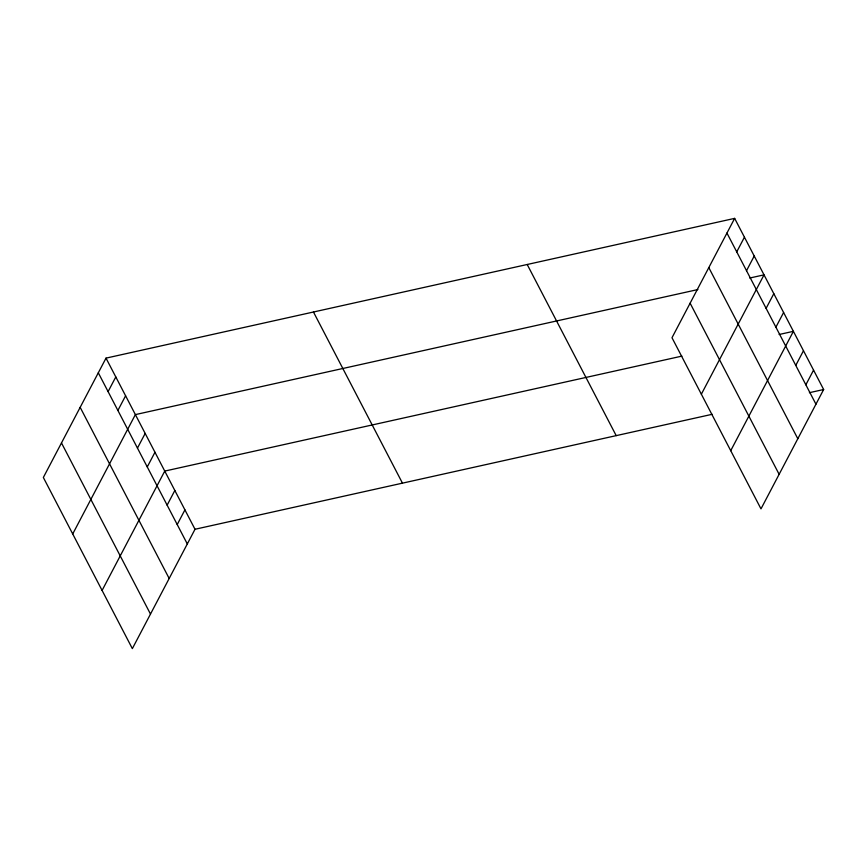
<?xml version="1.0" encoding="UTF-8"?>
<svg xmlns="http://www.w3.org/2000/svg" width="867" height="867" viewBox="0 0 867 867"><rect width="100%" height="100%" fill="white"/><g stroke="black" fill="none" stroke-linecap="round" stroke-linejoin="round"><path stroke-width="1.3" d="M734.652 218.376L671.99 337.729L760.988 508.875L823.65 389.521L734.652 218.376L106.012 358.125L43.35 477.479L132.348 648.624L195.01 529.271L712.143 414.307M108.093 391.624L115.799 376.95M117.89 410.459L125.596 395.785M72.72 533.953L135.382 414.61L697.892 289.556M137.463 448.109L145.168 433.435M147.26 466.934L154.965 452.26M102.089 590.438L164.752 471.084L681.885 356.12M167.136 505.158L174.841 490.473M177.226 524.546L184.92 509.872M736.733 251.874L744.439 237.2M746.52 270.699L754.225 256.025M701.36 394.203L764.022 274.861L749.76 278.025M766.103 308.359L773.808 293.685M775.9 327.184L783.595 312.51M730.729 450.677L793.392 331.335L779.13 334.499M795.776 365.397L803.481 350.723M805.855 384.796L813.56 370.122M809.388 392.686L823.65 389.521M726.947 233.05L815.945 404.195M708.805 267.6L797.813 438.735M690.121 303.19L779.13 474.325M527.201 264.5L616.199 435.635M313.464 312.012L402.461 483.157M106.012 358.125L195.01 529.271M98.307 372.799L187.305 543.945M80.176 407.349L169.173 578.484M61.481 442.939L150.49 614.074"/></g></svg>
